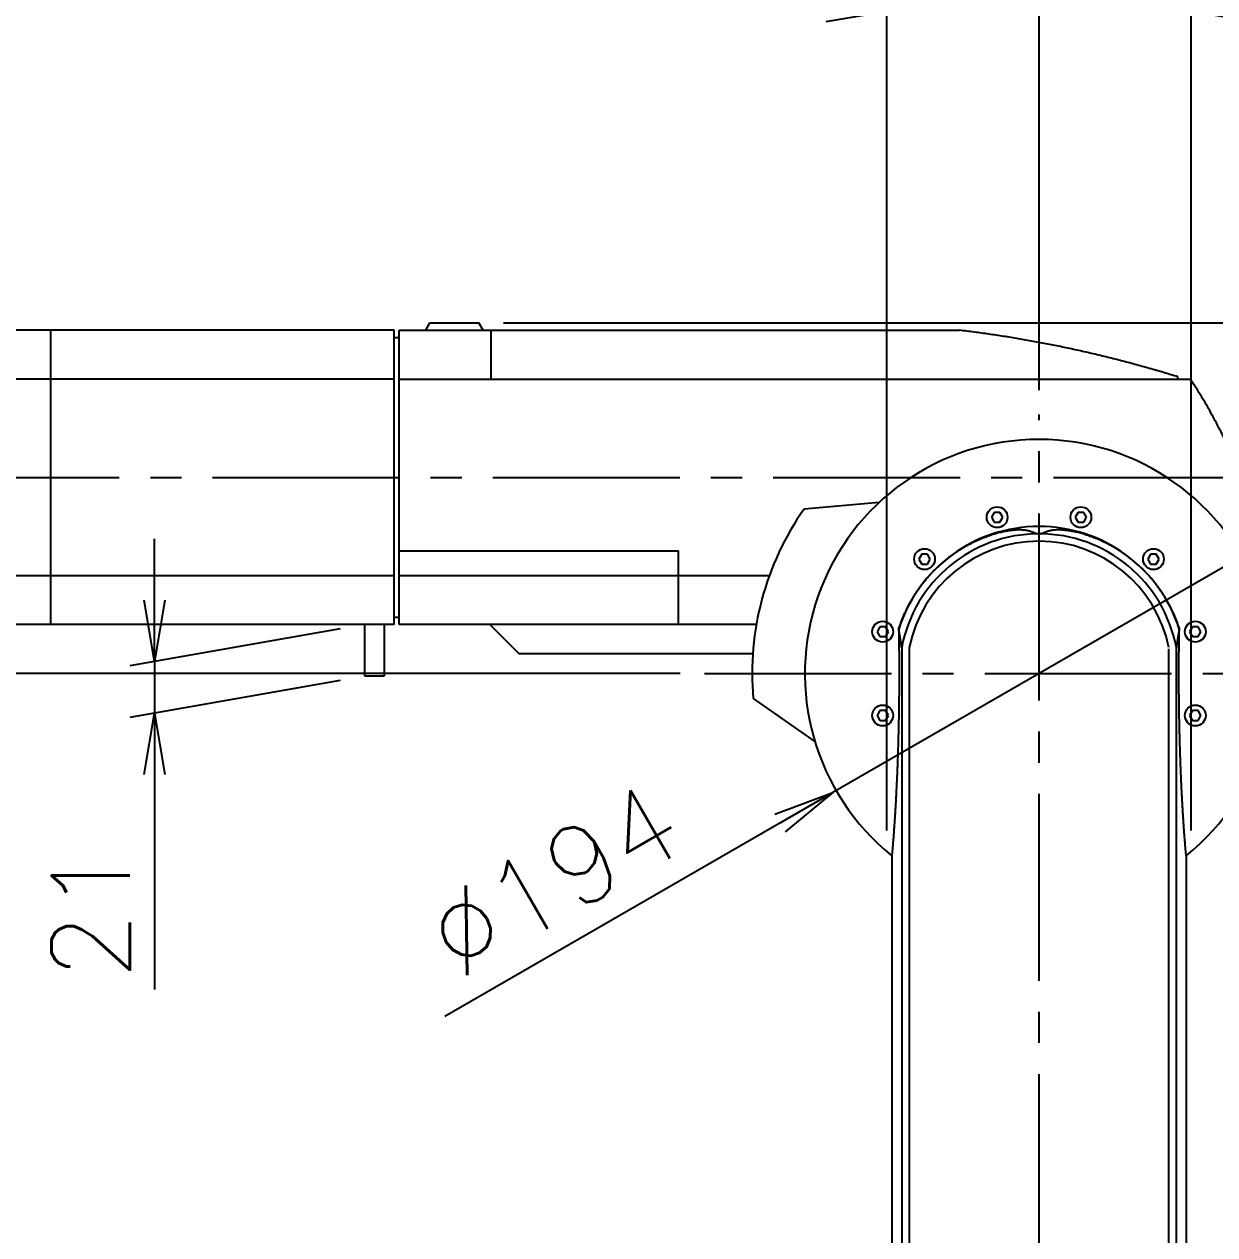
# Model space of a CAD drawing. Extents: x -7647 to -3756, y -5015 to -2358.
# Drawn here: x -5043.9 to -4558.3, y -3738.9 to -3245.2 of the extents above; entities that cross this region are included whole.
import ezdxf

# ---------------------------------------------------------------- set-up
doc = ezdxf.new("R2010")
doc.units = 0
doc.header["$LTSCALE"] = 4
doc.header["$MEASUREMENT"] = 0
doc.linetypes.add('CENTRE2', pattern=[28.575, 19.05, -3.175, 3.175, -3.175])
doc.layers.get('0').update_dxf_attribs({"linetype": 'CONTINUOUS'})
doc.layers.get('DEFPOINTS').update_dxf_attribs({"linetype": 'CONTINUOUS'})
for name, color, linetype in [('01', 7, 'CONTINUOUS'), ('01CENTER', 5, 'CENTRE2'), ('01HOSO', 6, 'CONTINUOUS'), ('02', 5, 'CONTINUOUS')]:
    doc.layers.add(name, color=color, linetype=linetype)
doc.styles.add('BIGFONT', font='ROMANS.SHX', dxfattribs={"bigfont": 'bigfont'})
doc.dimstyles.new('L-IN', dxfattribs={"dimscale": 10, "dimtxt": 3.2, "dimasz": 2.5, "dimexe": 1, "dimexo": 1, "dimgap": 1, "dimtad": 1, "dimdec": 0, "dimtxsty": 'BIGFONT', "dimblk": 'YA-IN', "dimblk1": 'OPEN', "dimblk2": 'OPEN', "dimsah": 1, "dimcen": 0, "dimclrd": 256, "dimclre": 256, "dimclrt": 256, "dimazin": 3, "dimtp": 0.1, "dimtm": 0.2, "dimtfac": 0.625, "dimtdec": 0, "dimtmove": 0, "dimatfit": 3, "dimtolj": 1})

# ---------------------------------------------------------------- blocks, each defined once
blk = doc.blocks.new('_OPEN')
at = {"color": 0, "linetype": 'BYBLOCK'}
for p, q in [((-1, 0.167), (0, 0)), ((0, 0), (-1, -0.167)), ((0, 0), (-1, 0))]:
    blk.add_line(p, q, dxfattribs=at)
blk = doc.blocks.new('*D5')
at = {"linetype": 'BYBLOCK'}
for p, q in [((-4776.41, -3510), (-5690, -3510)), ((-5680, -4045), (-5680, -3535)), ((-4778.19, -4070), (-5690, -4070))]:
    blk.add_line(p, q, dxfattribs=at)
at = {"layer": 'DEFPOINTS', "color": 0, "linetype": 'BYBLOCK'}
for p in [(-5680, -3510), (-4766.41, -3510), (-4768.19, -4070)]:
    blk.add_point(p, dxfattribs=at)
at = {"linetype": 'BYBLOCK', "xscale": 25, "yscale": 25, "zscale": 25}
for p, rotation in [((-5680, -3510), 90), ((-5680, -4070), 270)]:
    blk.add_blockref('_OPEN', p, dxfattribs=dict(at, rotation=rotation))
at = {"linetype": 'BYBLOCK', "insert": (-5706, -3790), "char_height": 32, "attachment_point": 5, "rotation": 90, "style": 'BIGFONT'}
blk.add_mtext('\\A1;560', dxfattribs=at)
blk = doc.blocks.new('YA-IN')
at = {"color": 0, "linetype": 'BYBLOCK'}
for p, q in [((0, 0), (-1, 0.167)), ((-1, -0.167), (0, 0)), ((0, 0), (-1, 0))]:
    blk.add_line(p, q, dxfattribs=at)
blk = doc.blocks.new('*D7')
at = {"linetype": 'BYBLOCK'}
for p, q in [((-4790, -3394.39), (-4790, -3150)), ((-4640, -4153.6), (-4640, -3150)), ((-4765, -3160), (-4665, -3160))]:
    blk.add_line(p, q, dxfattribs=at)
at = {"layer": 'DEFPOINTS', "color": 0, "linetype": 'BYBLOCK'}
for p in [(-4640, -3160), (-4790, -3404.39), (-4640, -4163.6)]:
    blk.add_point(p, dxfattribs=at)
at = {"linetype": 'BYBLOCK', "xscale": 25, "yscale": 25, "zscale": 25, "rotation": 180}
blk.add_blockref('_OPEN', (-4790, -3160), dxfattribs=at)
at = {"linetype": 'BYBLOCK', "xscale": 25, "yscale": 25, "zscale": 25}
blk.add_blockref('_OPEN', (-4640, -3160), dxfattribs=at)
at = {"linetype": 'BYBLOCK', "insert": (-4715, -3134), "char_height": 32, "attachment_point": 5, "style": 'BIGFONT'}
blk.add_mtext('\\A1;150', dxfattribs=at)
blk = doc.blocks.new('*D12')
at = {"linetype": 'BYBLOCK'}
for p, q in [((-4692, -3573.96), (-4692, -3230)), ((-4568, -3573.96), (-4568, -3230)), ((-4717, -3240), (-4841.24, -3240)), ((-4568, -3240), (-4692, -3240)), ((-4543, -3240), (-4518, -3240))]:
    blk.add_line(p, q, dxfattribs=at)
at = {"layer": 'DEFPOINTS', "color": 0, "linetype": 'BYBLOCK'}
for p in [(-4568, -3240), (-4692, -3583.96), (-4568, -3583.96)]:
    blk.add_point(p, dxfattribs=at)
at = {"linetype": 'BYBLOCK', "xscale": 25, "yscale": 25, "zscale": 25}
blk.add_blockref('_OPEN', (-4692, -3240), dxfattribs=at)
at = {"linetype": 'BYBLOCK', "xscale": 25, "yscale": 25, "zscale": 25, "rotation": 180}
blk.add_blockref('_OPEN', (-4568, -3240), dxfattribs=at)
at = {"linetype": 'BYBLOCK', "insert": (-4791.62, -3214), "char_height": 32, "attachment_point": 5, "style": 'BIGFONT'}
blk.add_mtext('\\A1;124', dxfattribs=at)
blk = doc.blocks.new('*D8')
at = {"linetype": 'BYBLOCK'}
for p, q in [((-5300, -3337.61), (-5300, -3150)), ((-4630, -3394.39), (-4630, -3150)), ((-4655, -3160), (-5275, -3160))]:
    blk.add_line(p, q, dxfattribs=at)
at = {"layer": 'DEFPOINTS', "color": 0, "linetype": 'BYBLOCK'}
for p in [(-5300, -3160), (-5300, -3347.61), (-4630, -3404.39)]:
    blk.add_point(p, dxfattribs=at)
at = {"linetype": 'BYBLOCK', "xscale": 25, "yscale": 25, "zscale": 25, "rotation": 180}
blk.add_blockref('_OPEN', (-5300, -3160), dxfattribs=at)
at = {"linetype": 'BYBLOCK', "xscale": 25, "yscale": 25, "zscale": 25}
blk.add_blockref('_OPEN', (-4630, -3160), dxfattribs=at)
at = {"linetype": 'BYBLOCK', "insert": (-4965, -3134), "char_height": 32, "attachment_point": 5, "style": 'BIGFONT'}
blk.add_mtext('\\A1;670', dxfattribs=at)
blk = doc.blocks.new('*D11')
at = {"linetype": 'BYBLOCK'}
for p, q in [((-4684.33, 2590.97), (-4662.67, 2603.46)), ((-4705.98, 2578.47), (-4874.02, 2481.53)), ((-4895.67, 2469.03), (-5032.33, 2390.2))]:
    blk.add_line(p, q, dxfattribs=at)
at = {"layer": 'DEFPOINTS', "color": 0, "linetype": 'BYBLOCK'}
for p in [(-4705.98, 2578.47), (-4874.02, 2481.53)]:
    blk.add_point(p, dxfattribs=at)
at = {"linetype": 'BYBLOCK', "xscale": 25, "yscale": 25, "zscale": 25}
for p, rotation in [((-4705.98, 2578.47), 209.9816393688486), ((-4874.02, 2481.53), 29.98163936884868)]:
    blk.add_blockref('_OPEN', p, dxfattribs=dict(at, rotation=rotation))
at = {"linetype": 'BYBLOCK', "insert": (-4987.82, 2445.89), "char_height": 32, "attachment_point": 5, "rotation": 29.9816, "style": 'BIGFONT'}
blk.add_mtext('\\A1;∅194', dxfattribs=at)
blk = doc.blocks.new('*D14')
at = {"linetype": 'BYBLOCK'}
for p, q in [((-4480, -3502), (-4480, -3406.71)), ((-5008.4, -3527), (-4470, -3527)), ((-4480, -3590), (-4480, -3527)), ((-4687.98, -3590), (-4470, -3590)), ((-4480, -3615), (-4480, -3640))]:
    blk.add_line(p, q, dxfattribs=at)
at = {"layer": 'DEFPOINTS', "color": 0, "linetype": 'BYBLOCK'}
for p in [(-5018.4, -3527), (-4480, -3527), (-4697.98, -3590)]:
    blk.add_point(p, dxfattribs=at)
at = {"linetype": 'BYBLOCK', "xscale": 25, "yscale": 25, "zscale": 25}
for p, rotation in [((-4480, -3527), 270), ((-4480, -3590), 90)]:
    blk.add_blockref('_OPEN', p, dxfattribs=dict(at, rotation=rotation))
at = {"linetype": 'BYBLOCK', "insert": (-4506, -3441.86), "char_height": 32, "attachment_point": 5, "rotation": 90, "style": 'BIGFONT'}
blk.add_mtext('\\A1;63', dxfattribs=at)
blk = doc.blocks.new('*D6')
at = {"linetype": 'BYBLOCK'}
for p, q in [((-5434.22, -3430), (-5690, -3430)), ((-5680, -3485), (-5680, -3455)), ((-4776.41, -3510), (-5690, -3510))]:
    blk.add_line(p, q, dxfattribs=at)
at = {"layer": 'DEFPOINTS', "color": 0, "linetype": 'BYBLOCK'}
for p in [(-5680, -3430), (-5424.22, -3430), (-4766.41, -3510)]:
    blk.add_point(p, dxfattribs=at)
at = {"linetype": 'BYBLOCK', "xscale": 25, "yscale": 25, "zscale": 25}
for p, rotation in [((-5680, -3430), 90), ((-5680, -3510), 270)]:
    blk.add_blockref('_OPEN', p, dxfattribs=dict(at, rotation=rotation))
at = {"linetype": 'BYBLOCK', "insert": (-5706, -3470), "char_height": 32, "attachment_point": 5, "rotation": 90, "style": 'BIGFONT'}
blk.add_mtext('\\A1;80', dxfattribs=at)
blk = doc.blocks.new('*D52')
at = {"layer": '02'}
for p, q in [((-4990.73, -3480.12), (-4990.73, -3455.12)), ((-4915, -3491.76), (-5000.73, -3506.88)), ((-4990.73, -3505.12), (-4990.73, -3526.12)), ((-4915, -3512.76), (-5000.73, -3527.88)), ((-4990.73, -3551.12), (-4990.73, -3638.78))]:
    blk.add_line(p, q, dxfattribs=at)
at = {"layer": 'DEFPOINTS', "color": 0}
for p in [(-4905, -3490), (-4905, -3511), (-4990.73, -3526.12)]:
    blk.add_point(p, dxfattribs=at)
at = {"layer": '02', "xscale": 25, "yscale": 25, "zscale": 25}
for p, rotation in [((-4990.73, -3505.12), 270), ((-4990.73, -3526.12), 90)]:
    blk.add_blockref('_OPEN', p, dxfattribs=dict(at, rotation=rotation))
at = {"layer": '02', "insert": (-5016.73, -3607.45), "char_height": 32, "attachment_point": 5, "rotation": 90, "style": 'BIGFONT'}
blk.add_mtext('\\A1;21', dxfattribs=at)

msp = doc.modelspace()

# ---------------------------------------------------------------- linework, layer by layer
at = {"layer": '01', "linetype": 'CONTINUOUS'}
for p, q in [((-4893, -3370), (-5050, -3370)), ((-4893, -3490), (-4893, -3370)), ((-4891, -3490), (-4891, -3370)), ((-4891, -3370), (-4662.4, -3370)), ((-4880.13205, -3370), (-4878.4, -3367)), ((-4878.4, -3367), (-4858.4, -3367)), ((-4856.66795, -3370), (-4858.4, -3367)), ((-4893, -3373), (-4891, -3373)), ((-4573.4, -3390), (-4573.4, -3389)), ((-4573.4, -3390), (-4568.47486, -3390)), ((-4695.18885, -3440.20986), (-4725.84079, -3442.89156)), ((-4893, -3490), (-5050, -3490)), ((-4893, -3487), (-4891, -3487)), ((-4745.27793, -3490), (-4891, -3490)), ((-4854, -3490), (-4842, -3502)), ((-4686.00656, -3499.40448), (-4686.00656, -4104.91798)), ((-4573.99344, -4104.91798), (-4573.99344, -3499.40448)), ((-4746.72618, -3502), (-4842, -3502)), ((-4746.55478, -3520.19722), (-4721.35027, -3537.84561)), ((-4690, -3584.29838), (-4690, -3985.05296)), ((-4570, -3584.29838), (-4570, -3985.05296))]:
    msp.add_line(p, q, dxfattribs=at)
at = {"layer": '01'}
for p, q in [((-4905, -3511), (-4905, -3490)), ((-4897, -3490), (-4897, -3511)), ((-4897, -3511), (-4905, -3511))]:
    msp.add_line(p, q, dxfattribs=at)
at = {"layer": '01', "linetype": 'CONTINUOUS'}
for centre, radius, start, end in [((-4568.47485, -3390.5), 0.5, 33.4747064, 90), ((-4630, -3510), 95.5, 308.9227671, 231.0772329), ((-4630, -3510), 117, 145, 185), ((-4630, -3510), 57, 10.7128137, 169.2871863), ((-4680, -3499.95012), 3, 168.635123, 180)]:
    msp.add_arc(centre, radius, start, end, dxfattribs=at)
for points, knots in [([(-4596.58522, -3382.39949), (-4596.64433, -3382.38421), (-4598.66476, -3381.86159), (-4602.65311, -3380.85698), (-4608.56433, -3379.44387), (-4614.49232, -3378.10279), (-4620.43616, -3376.83385), (-4626.39499, -3375.63727), (-4632.36793, -3374.51317), (-4638.35409, -3373.46186), (-4644.35255, -3372.48301), (-4650.36263, -3371.57855), (-4656.37776, -3370.74263), (-4660.39422, -3370.24734), (-4662.4, -3370)], [0, 0, 0, 0, 0.183152759, 6.260790353, 12.338427957, 18.41606557, 24.493703194, 30.571340828, 36.648978472, 42.726616126, 48.80425379, 54.881891464, 60.959529148, 67.022381915, 67.022381915, 67.022381915, 67.022381915]), ([(-4573.4, -3389), (-4575.33064, -3388.40702), (-4579.19791, -3387.21923), (-4585.02899, -3385.52733), (-4590.7963, -3383.919), (-4594.62781, -3382.91308), (-4596.49981, -3382.42161)], [0, 0, 0, 0, 6.058880467, 12.136518031, 18.214155605, 24.020420699, 24.020420699, 24.020420699, 24.020420699]), ([(-4534.5, -3510), (-4534.45605, -3508.74855), (-4534.36813, -3506.24492), (-4534.32574, -3502.48611), (-4534.3489, -3498.72516), (-4534.44412, -3494.96312), (-4534.60968, -3491.2014), (-4534.84608, -3487.44131), (-4535.15316, -3483.68419), (-4535.53091, -3479.93136), (-4535.97927, -3476.18416), (-4536.49814, -3472.44391), (-4537.08741, -3468.71194), (-4537.74693, -3464.98956), (-4538.47654, -3461.27811), (-4539.27605, -3457.57891), (-4540.14524, -3453.89325), (-4541.08387, -3450.22247), (-4542.09167, -3446.56786), (-4543.16836, -3442.93072), (-4544.31363, -3439.31235), (-4545.52712, -3435.71404), (-4546.80849, -3432.13708), (-4548.15734, -3428.58273), (-4549.57326, -3425.05227), (-4551.05582, -3421.54697), (-4552.60457, -3418.06807), (-4554.21901, -3414.61682), (-4555.89864, -3411.19445), (-4557.64294, -3407.8022), (-4559.45135, -3404.44127), (-4561.32334, -3401.1129), (-4563.25811, -3397.81816), (-4565.25581, -3394.55874), (-4566.86655, -3392.03363), (-4567.81271, -3390.59648), (-4568.05779, -3390.22422)], [0, 0, 0, 0, 3.756566985, 7.515279713, 11.276137372, 15.039139171, 18.804284316, 22.571571983, 26.341001362, 30.112571668, 33.88628209, 37.662131788, 41.440119944, 45.220245762, 49.002508429, 52.786907142, 56.573441117, 60.362109585, 64.152911734, 67.945846762, 71.740913886, 75.538112324, 79.337441249, 83.138899849, 86.942487332, 90.748202909, 94.55604578, 98.366015166, 102.178110308, 105.992330421, 109.808674703, 113.627142372, 117.447732665, 121.270444784, 125.095277931, 126.432368812, 126.432368812, 126.432368812, 126.432368812]), ([(-4687.21669, -3491.93761), (-4687.21576, -3491.93684), (-4687.21389, -3491.93529), (-4687.21202, -3491.93374), (-4687.21109, -3491.93296)], [0, 0, 0, 0, 0.003637806536, 0.007286193368, 0.007286193368, 0.007286193368, 0.007286193368])]:
    msp.add_open_spline(points, degree=3, knots=knots, dxfattribs=at)
at = {"layer": '01CENTER'}
for p, q in [((-4630, -4206.74196), (-4630, -3404.38841)), ((-5424.22061, -3430), (-4537.97999, -3430)), ((-4766.41056, -3510), (-4504.40565, -3510))]:
    msp.add_line(p, q, dxfattribs=at)
at = {"layer": '01HOSO', "linetype": 'CONTINUOUS'}
for p, q in [((-5033, -3490), (-5033, -3370)), ((-4853.4, -3390), (-4853.4, -3370)), ((-4893, -3390), (-5050, -3390)), ((-4891, -3390), (-4573.4, -3390)), ((-4648.23676, -3444.2489), (-4649.39146, -3446.2489)), ((-4645.92736, -3444.2489), (-4648.23676, -3444.2489)), ((-4644.77266, -3446.2489), (-4645.92736, -3444.2489)), ((-4614.07264, -3444.2489), (-4615.22734, -3446.2489)), ((-4611.76324, -3444.2489), (-4614.07264, -3444.2489)), ((-4610.60854, -3446.2489), (-4611.76324, -3444.2489)), ((-4649.39146, -3446.2489), (-4648.23676, -3448.2489)), ((-4648.23676, -3448.2489), (-4645.92736, -3448.2489)), ((-4645.92736, -3448.2489), (-4644.77266, -3446.2489)), ((-4615.22734, -3446.2489), (-4614.07264, -3448.2489)), ((-4614.07264, -3448.2489), (-4611.76324, -3448.2489)), ((-4611.76324, -3448.2489), (-4610.60854, -3446.2489)), ((-4891, -3460), (-4777, -3460)), ((-4777, -3490), (-4777, -3460)), ((-4677.82375, -3461.33095), (-4678.97845, -3463.33095)), ((-4678.97845, -3463.33095), (-4677.82375, -3465.33095)), ((-4675.51435, -3461.33095), (-4677.82375, -3461.33095)), ((-4677.82375, -3465.33095), (-4675.51435, -3465.33095)), ((-4674.35965, -3463.33095), (-4675.51435, -3461.33095)), ((-4675.51435, -3465.33095), (-4674.35965, -3463.33095)), ((-4584.48565, -3461.33095), (-4585.64035, -3463.33095)), ((-4585.64035, -3463.33095), (-4584.48565, -3465.33095)), ((-4582.17625, -3461.33095), (-4584.48565, -3461.33095)), ((-4584.48565, -3465.33095), (-4582.17625, -3465.33095)), ((-4581.02155, -3463.33095), (-4582.17625, -3461.33095)), ((-4582.17625, -3465.33095), (-4581.02155, -3463.33095)), ((-5050, -3470), (-4893, -3470)), ((-4891, -3470), (-4739.94999, -3470)), ((-4694.90581, -3490.91794), (-4696.06051, -3492.91794)), ((-4696.06051, -3492.91794), (-4694.90581, -3494.91794)), ((-4692.5964, -3490.91794), (-4694.90581, -3490.91794)), ((-4694.90581, -3494.91794), (-4692.5964, -3494.91794)), ((-4691.4417, -3492.91794), (-4692.5964, -3490.91794)), ((-4692.5964, -3494.91794), (-4691.4417, -3492.91794)), ((-4567.4036, -3490.91794), (-4568.5583, -3492.91794)), ((-4568.5583, -3492.91794), (-4567.4036, -3494.91794)), ((-4565.09419, -3490.91794), (-4567.4036, -3490.91794)), ((-4567.4036, -3494.91794), (-4565.09419, -3494.91794)), ((-4563.93949, -3492.91794), (-4565.09419, -3490.91794)), ((-4565.09419, -3494.91794), (-4563.93949, -3492.91794)), ((-4683, -3499.95012), (-4683, -4103.16625)), ((-4577, -4103.16625), (-4577, -3499.95012)), ((-4694.90581, -3525.08206), (-4696.06051, -3527.08206)), ((-4696.06051, -3527.08206), (-4694.90581, -3529.08206)), ((-4692.5964, -3525.08206), (-4694.90581, -3525.08206)), ((-4694.90581, -3529.08206), (-4692.5964, -3529.08206)), ((-4691.4417, -3527.08206), (-4692.5964, -3525.08206)), ((-4692.5964, -3529.08206), (-4691.4417, -3527.08206)), ((-4567.4036, -3525.08206), (-4568.5583, -3527.08206)), ((-4568.5583, -3527.08206), (-4567.4036, -3529.08206)), ((-4565.09419, -3525.08206), (-4567.4036, -3525.08206)), ((-4567.4036, -3529.08206), (-4565.09419, -3529.08206)), ((-4563.93949, -3527.08206), (-4565.09419, -3525.08206)), ((-4565.09419, -3529.08206), (-4563.93949, -3527.08206))]:
    msp.add_line(p, q, dxfattribs=at)
for centre in [(-4647.08206, -3446.2489), (-4612.91794, -3446.2489), (-4676.66905, -3463.33095), (-4583.33095, -3463.33095), (-4693.7511, -3492.91794), (-4566.2489, -3492.91794), (-4693.7511, -3527.08206), (-4566.2489, -3527.08206)]:
    msp.add_circle(centre, 4.25, dxfattribs=at)
for radius, start, end in [(60, 17.5200679, 162.4799321), (54, 11.364877, 168.635123)]:
    msp.add_arc((-4630, -3510), radius, start, end, dxfattribs=at)
for points, knots in [([(-4687.21109, -3491.93296), (-4687.06447, -3491.48003), (-4686.77127, -3490.57426), (-4686.29058, -3489.22935), (-4685.78033, -3487.89557), (-4685.23787, -3486.57461), (-4684.66434, -3485.26708), (-4684.05986, -3483.97375), (-4683.42481, -3482.69528), (-4682.75949, -3481.43233), (-4682.06429, -3480.18561), (-4681.33967, -3478.95596), (-4680.58607, -3477.7441), (-4679.80393, -3476.55072), (-4678.9937, -3475.37649), (-4678.1559, -3474.22217), (-4677.29108, -3473.08845), (-4676.39971, -3471.97594), (-4675.4823, -3470.88523), (-4674.53936, -3469.81694), (-4673.57151, -3468.77175), (-4672.57944, -3467.75035), (-4671.56379, -3466.75338), (-4670.52522, -3465.78144), (-4669.46447, -3464.83516), (-4668.38231, -3463.91519), (-4667.2795, -3463.0221), (-4666.15692, -3462.1565), (-4665.01546, -3461.31902), (-4663.85614, -3460.51027), (-4662.67997, -3459.73084), (-4661.48828, -3458.98147), (-4660.28265, -3458.26292), (-4659.06485, -3457.576), (-4657.8366, -3456.92135), (-4656.59978, -3456.29962), (-4655.35787, -3455.71207), (-4654.11653, -3455.16067), (-4652.8815, -3454.64689), (-4651.65629, -3454.17086), (-4650.4441, -3453.73253), (-4649.25757, -3453.33484), (-4648.11269, -3452.98056), (-4647.02375, -3452.67054), (-4645.99519, -3452.4022), (-4645.0296, -3452.1725), (-4644.13103, -3451.97872), (-4643.30395, -3451.81812), (-4642.5495, -3451.68717), (-4641.86364, -3451.58168), (-4641.23823, -3451.49741), (-4640.66496, -3451.43079), (-4640.13681, -3451.37901), (-4639.64815, -3451.33986), (-4639.19411, -3451.31156), (-4638.77028, -3451.29264), (-4638.37263, -3451.28192), (-4637.99735, -3451.27847), (-4637.64092, -3451.28159), (-4637.30031, -3451.29079), (-4636.97305, -3451.30572), (-4636.65695, -3451.32615), (-4636.34989, -3451.35201), (-4636.04994, -3451.38332), (-4635.75529, -3451.42022), (-4635.46414, -3451.46299), (-4635.17421, -3451.5121), (-4634.88258, -3451.56835), (-4634.58599, -3451.63288), (-4634.28118, -3451.70713), (-4633.96776, -3451.79203), (-4633.65077, -3451.88679), (-4633.34051, -3451.98797), (-4633.04766, -3452.09053), (-4632.77826, -3452.19009), (-4632.53308, -3452.2841), (-4632.3101, -3452.37147), (-4632.10705, -3452.45167), (-4631.92189, -3452.52447), (-4631.75244, -3452.59005), (-4631.59641, -3452.6489), (-4631.45181, -3452.70152), (-4631.31714, -3452.74838), (-4631.19123, -3452.78987), (-4631.07305, -3452.82642), (-4630.9618, -3452.85839), (-4630.85716, -3452.88606), (-4630.75924, -3452.90963), (-4630.66822, -3452.92938), (-4630.58394, -3452.94569), (-4630.5058, -3452.95904), (-4630.43292, -3452.96988), (-4630.36429, -3452.97864), (-4630.299, -3452.98562), (-4630.23627, -3452.99106), (-4630.17552, -3452.99515), (-4630.11621, -3452.99796), (-4630.05786, -3452.99968), (-4630.01923, -3452.99989), (-4630, -3453)], [0, 0, 0, 0, 1.428125104, 2.855999511, 4.284077232, 5.711973747, 7.139552415, 8.567062277, 9.994404489, 11.421664018, 12.849093065, 14.276344938, 15.703104341, 17.129878481, 18.556499277, 19.982590293, 21.408407574, 22.833834553, 24.258873918, 25.683695885, 27.10818749, 28.531914927, 29.954942596, 31.377389523, 32.798789542, 34.219006089, 35.638050846, 37.055646137, 38.47126266, 39.884831213, 41.295877074, 42.703824317, 44.107597797, 45.506014796, 46.89795539, 48.282670872, 49.658513429, 51.019208317, 52.357157232, 53.671073962, 54.962144686, 56.223818149, 57.424920482, 58.557147868, 59.620172608, 60.613625106, 61.534529879, 62.377659624, 63.141028745, 63.831566492, 64.459324001, 65.034094597, 65.562878829, 66.05128309, 66.504687587, 66.927570305, 67.323978787, 67.698004976, 68.05340577, 68.393250151, 68.720133837, 69.036163648, 69.343468542, 69.644499025, 69.940857793, 70.234256291, 70.527243656, 70.822964459, 71.125191558, 71.437756922, 71.764035544, 72.099232097, 72.43018617, 72.742957221, 73.030045786, 73.291782606, 73.530711669, 73.748509283, 73.946724519, 74.127559831, 74.293600436, 74.44699074, 74.589192036, 74.721351452, 74.844678458, 74.960277724, 75.068579794, 75.169357831, 75.262407068, 75.347966572, 75.426889217, 75.500193034, 75.568997295, 75.634419546, 75.697186235, 75.757871435, 75.817085538, 75.875304216, 75.932980064, 75.932980064, 75.932980064, 75.932980064]), ([(-4630, -3453), (-4629.98073, -3452.99989), (-4629.94202, -3452.99968), (-4629.88354, -3452.99795), (-4629.82408, -3452.99512), (-4629.76311, -3452.99102), (-4629.70015, -3452.98554), (-4629.63458, -3452.97851), (-4629.56562, -3452.96968), (-4629.49236, -3452.95874), (-4629.41394, -3452.9453), (-4629.32969, -3452.92895), (-4629.23898, -3452.90922), (-4629.14127, -3452.88566), (-4629.03616, -3452.85783), (-4628.92357, -3452.82542), (-4628.80365, -3452.78824), (-4628.67653, -3452.74623), (-4628.5419, -3452.69928), (-4628.39872, -3452.64708), (-4628.24532, -3452.58919), (-4628.07966, -3452.52506), (-4627.89962, -3452.45429), (-4627.7031, -3452.37668), (-4627.48792, -3452.29229), (-4627.25161, -3452.20142), (-4626.99158, -3452.10478), (-4626.70752, -3452.00438), (-4626.40401, -3451.9041), (-4626.09061, -3451.80883), (-4625.77778, -3451.72244), (-4625.47149, -3451.64626), (-4625.17268, -3451.5798), (-4624.87903, -3451.52184), (-4624.58782, -3451.4713), (-4624.29617, -3451.42731), (-4624.00149, -3451.38931), (-4623.70175, -3451.35696), (-4623.39515, -3451.33011), (-4623.07981, -3451.30871), (-4622.75359, -3451.29283), (-4622.41431, -3451.28266), (-4622.05956, -3451.27853), (-4621.68637, -3451.28093), (-4621.29126, -3451.29051), (-4620.87041, -3451.30819), (-4620.41978, -3451.33511), (-4619.935, -3451.37271), (-4619.41123, -3451.42273), (-4618.84297, -3451.48733), (-4618.22336, -3451.56925), (-4617.54418, -3451.67198), (-4616.79685, -3451.79974), (-4615.97664, -3451.95682), (-4615.08415, -3452.14686), (-4614.12385, -3452.37268), (-4613.10007, -3452.63695), (-4612.01557, -3452.94266), (-4610.8737, -3453.29273), (-4609.68808, -3453.68666), (-4608.47462, -3454.12194), (-4607.24714, -3454.59531), (-4606.00941, -3455.10667), (-4604.76491, -3455.65591), (-4603.51928, -3456.24167), (-4602.27832, -3456.86198), (-4601.04573, -3457.51548), (-4599.82349, -3458.20148), (-4598.61334, -3458.91935), (-4597.41706, -3459.6683), (-4596.23626, -3460.44753), (-4595.07232, -3461.2563), (-4593.92626, -3462.09401), (-4592.79911, -3462.96004), (-4591.69179, -3463.85377), (-4590.60517, -3464.77457), (-4589.54004, -3465.72185), (-4588.49716, -3466.695), (-4587.47729, -3467.69335), (-4586.4811, -3468.7163), (-4585.50923, -3469.76321), (-4584.56238, -3470.83339), (-4583.64117, -3471.92615), (-4582.74613, -3473.04086), (-4581.87776, -3474.17692), (-4581.03656, -3475.33373), (-4580.22305, -3476.51058), (-4579.43778, -3477.70672), (-4578.68119, -3478.92146), (-4577.95374, -3480.15412), (-4577.25586, -3481.40396), (-4576.58802, -3482.67014), (-4575.95062, -3483.95194), (-4575.34395, -3485.24869), (-4574.76841, -3486.55975), (-4574.2241, -3487.8843), (-4573.71219, -3489.22177), (-4573.23, -3490.57043), (-4572.93595, -3491.47876), (-4572.78891, -3491.93296)], [0, 0, 0, 0, 0.057804306, 0.116125365, 0.175483883, 0.236399064, 0.299418425, 0.365083299, 0.434214281, 0.507966776, 0.587282441, 0.672882332, 0.765436827, 0.865728801, 0.974386102, 1.091605829, 1.217197434, 1.351023361, 1.4932214, 1.644930024, 1.80819447, 1.985104945, 2.17784558, 2.388534802, 2.618979597, 2.871251165, 3.148064253, 3.451183041, 3.775044958, 4.106933238, 4.433750255, 4.748565311, 5.053696181, 5.351970405, 5.646443109, 5.940313769, 6.2367309, 6.537753838, 6.844686553, 7.15999111, 7.485895497, 7.82445169, 8.178213967, 8.550160074, 8.94398237, 9.363822334, 9.813776343, 10.298204039, 10.822467953, 11.392151557, 12.013868164, 12.697349318, 13.452760881, 14.288237045, 15.202510722, 16.190078492, 17.247474017, 18.374271817, 19.570104398, 20.83014329, 22.12197529, 23.437217924, 24.776573812, 26.139205523, 27.517766338, 28.905632817, 30.300872091, 31.702702876, 33.110019713, 34.521639327, 35.936441731, 37.353826523, 38.773285585, 40.194761539, 41.617723694, 43.041872258, 44.467214552, 45.893631611, 47.320642549, 48.748349896, 50.176836284, 51.605669081, 53.03471957, 54.46415555, 55.893985621, 57.324089616, 58.754727753, 60.185531154, 61.616315155, 63.047587985, 64.479048281, 65.910341091, 67.341713031, 68.773251682, 70.204860281, 71.636787329, 73.068899692, 74.500809185, 75.932967341, 75.932967341, 75.932967341, 75.932967341]), ([(-4687.21669, -3491.93761), (-4687.20939, -3492.35632), (-4687.19476, -3493.19509), (-4687.17478, -3494.45535), (-4687.15621, -3495.71982), (-4687.1392, -3496.98865), (-4687.12372, -3498.26192), (-4687.10981, -3499.5396), (-4687.09747, -3500.82155), (-4687.08671, -3502.1075), (-4687.07755, -3503.39712), (-4687.07001, -3504.68997), (-4687.0641, -3505.98553), (-4687.05982, -3507.2832), (-4687.05719, -3508.58232), (-4687.05622, -3509.88223), (-4687.05689, -3511.1822), (-4687.05922, -3512.48152), (-4687.0632, -3513.7795), (-4687.06882, -3515.07549), (-4687.07606, -3516.36887), (-4687.08493, -3517.65912), (-4687.0954, -3518.94576), (-4687.10746, -3520.22846), (-4687.12109, -3521.50692), (-4687.13628, -3522.781), (-4687.15302, -3524.05064), (-4687.17129, -3525.31588), (-4687.19108, -3526.57686), (-4687.21239, -3527.83386), (-4687.23521, -3529.0872), (-4687.25955, -3530.33732), (-4687.2854, -3531.58474), (-4687.31278, -3532.83008), (-4687.34171, -3534.07398), (-4687.3722, -3535.31721), (-4687.40428, -3536.56056), (-4687.43799, -3537.80491), (-4687.47336, -3539.05118), (-4687.51044, -3540.30036), (-4687.54928, -3541.55347), (-4687.58995, -3542.81162), (-4687.63253, -3544.07592), (-4687.67708, -3545.34759), (-4687.7237, -3546.62784), (-4687.77249, -3547.91799), (-4687.82357, -3549.21937), (-4687.87705, -3550.53339), (-4687.93308, -3551.86153), (-4687.99181, -3553.2053), (-4688.0534, -3554.56631), (-4688.11805, -3555.94622), (-4688.18595, -3557.34677), (-4688.25734, -3558.76978), (-4688.33246, -3560.21715), (-4688.41159, -3561.6909), (-4688.49503, -3563.19308), (-4688.58313, -3564.72592), (-4688.67626, -3566.2917), (-4688.77483, -3567.89282), (-4688.87929, -3569.5318), (-4688.99017, -3571.21131), (-4689.10803, -3572.9341), (-4689.2335, -3574.7029), (-4689.3673, -3576.52096), (-4689.51021, -3578.39161), (-4689.66311, -3580.31582), (-4689.82587, -3582.29112), (-4689.94151, -3583.62417), (-4690, -3584.29838)], [0, 0, 0, 0, 1.2563285, 2.516686219, 3.781239495, 5.050146767, 6.323530733, 7.601333013, 8.883422371, 10.169531641, 11.45933843, 12.75237887, 14.048151984, 15.34603688, 16.64540651, 17.945542004, 19.245756399, 20.54530653, 21.84352293, 23.139714607, 24.433304594, 25.723722163, 27.010544142, 28.293370963, 29.571973342, 30.846152509, 32.115890569, 33.381198706, 34.642268968, 35.899315542, 37.152726185, 38.402901061, 39.650402993, 40.895797029, 42.139798945, 43.383117894, 44.626602493, 45.871089083, 47.117542967, 48.366915814, 49.620278172, 50.878690558, 52.143322477, 53.415342211, 54.696017529, 55.986627903, 57.288544391, 58.603163999, 59.931971624, 61.276490823, 62.638336634, 64.019170181, 65.420758128, 66.844911458, 68.293574479, 69.768723642, 71.272507047, 72.807081416, 74.374827579, 75.978124058, 77.619546205, 79.301733251, 81.027614279, 82.799996617, 84.621446468, 86.496540189, 88.428315659, 90.412264586, 92.442493062, 92.442493062, 92.442493062, 92.442493062]), ([(-4686.00656, -3499.40448), (-4686.02997, -3499.21765), (-4686.0776, -3498.83743), (-4686.15471, -3498.25733), (-4686.23801, -3497.65659), (-4686.32835, -3497.03387), (-4686.42622, -3496.38768), (-4686.5323, -3495.71643), (-4686.64728, -3495.01843), (-4686.77189, -3494.29183), (-4686.90711, -3493.53468), (-4687.05337, -3492.74475), (-4687.15774, -3492.20756), (-4687.21109, -3491.93296)], [0, 0, 0, 0, 0.564849229, 1.149593509, 1.755591119, 2.38429597, 3.037289074, 3.7162576, 4.42301541, 5.159514715, 5.927872397, 6.730368689, 7.56956949, 7.56956949, 7.56956949, 7.56956949]), ([(-4572.78891, -3491.93296), (-4572.84226, -3492.20756), (-4572.94663, -3492.74476), (-4573.0929, -3493.53469), (-4573.22811, -3494.29183), (-4573.35272, -3495.01843), (-4573.4677, -3495.71643), (-4573.57378, -3496.38768), (-4573.67165, -3497.03387), (-4573.76199, -3497.65658), (-4573.84529, -3498.25732), (-4573.9224, -3498.83742), (-4573.97003, -3499.21765), (-4573.99344, -3499.40448)], [0, 0, 0, 0, 0.83921369, 1.641707064, 2.410060273, 3.146556236, 3.853310595, 4.532275746, 5.18526608, 5.813968376, 6.419962642, 7.004708231, 7.56956949, 7.56956949, 7.56956949, 7.56956949]), ([(-4570, -3584.29838), (-4570.05884, -3583.62011), (-4570.17542, -3582.27607), (-4570.33965, -3580.28202), (-4570.49412, -3578.3362), (-4570.63844, -3576.44467), (-4570.77339, -3574.60775), (-4570.8998, -3572.82177), (-4571.01844, -3571.08323), (-4571.12994, -3569.38938), (-4571.23491, -3567.73737), (-4571.33385, -3566.1244), (-4571.42726, -3564.5479), (-4571.51556, -3563.00537), (-4571.59912, -3561.49446), (-4571.67831, -3560.01289), (-4571.75342, -3558.55853), (-4571.82475, -3557.12933), (-4571.89255, -3555.72332), (-4571.95706, -3554.33864), (-4572.01847, -3552.97352), (-4572.07699, -3551.62624), (-4572.13279, -3550.29519), (-4572.18602, -3548.9788), (-4572.23682, -3547.67558), (-4572.28531, -3546.38411), (-4572.33163, -3545.10301), (-4572.37586, -3543.83096), (-4572.4181, -3542.56672), (-4572.45843, -3541.30908), (-4572.49692, -3540.0569), (-4572.53364, -3538.80906), (-4572.56865, -3537.56454), (-4572.60199, -3536.32234), (-4572.6337, -3535.08154), (-4572.66382, -3533.84125), (-4572.69238, -3532.60067), (-4572.71939, -3531.35906), (-4572.74488, -3530.11574), (-4572.76885, -3528.87009), (-4572.79132, -3527.62162), (-4572.81228, -3526.36987), (-4572.83173, -3525.11451), (-4572.84966, -3523.85526), (-4572.86607, -3522.59198), (-4572.88095, -3521.3246), (-4572.89428, -3520.05319), (-4572.90606, -3518.77787), (-4572.91626, -3517.49889), (-4572.92487, -3516.21661), (-4572.93189, -3514.93143), (-4572.93729, -3513.64387), (-4572.94107, -3512.3545), (-4572.94323, -3511.06392), (-4572.94376, -3509.7728), (-4572.94266, -3508.4818), (-4572.93993, -3507.19158), (-4572.93557, -3505.90277), (-4572.9296, -3504.61599), (-4572.92202, -3503.33178), (-4572.91285, -3502.05062), (-4572.90209, -3500.77289), (-4572.88977, -3499.49893), (-4572.87589, -3498.22892), (-4572.86047, -3496.96299), (-4572.84353, -3495.70114), (-4572.82503, -3494.44326), (-4572.80514, -3493.18919), (-4572.79058, -3492.3544), (-4572.78331, -3491.93761)], [0, 0, 0, 0, 2.042476721, 4.047253375, 6.002384015, 7.898289148, 9.738331715, 11.527986345, 13.269616233, 14.966086562, 16.620529375, 18.235643698, 19.814085595, 21.358321561, 22.870796236, 24.353745826, 25.809358299, 27.239688015, 28.646703181, 30.03228616, 31.398216215, 32.746219211, 34.077914399, 35.394883121, 36.698608379, 37.990538021, 39.272036947, 40.544428419, 41.808971371, 43.066870771, 44.319285985, 45.567307215, 46.81199449, 48.054322652, 49.295246671, 50.535620492, 51.776283017, 53.017956796, 54.261348909, 55.5070354, 56.75557192, 58.007369423, 59.262810935, 60.522123675, 61.785498711, 63.052964957, 64.324508988, 65.599956543, 66.879090051, 68.161542518, 69.446911037, 70.734665692, 72.024258462, 73.315046331, 74.606395974, 75.897617135, 77.188063233, 78.477070189, 79.764051967, 81.048440864, 82.329774298, 83.607636931, 84.881740314, 86.151858111, 87.41788794, 88.679804887, 89.937755532, 91.191922372, 92.442492941, 92.442492941, 92.442492941, 92.442492941]), ([(-4572.78331, -3491.93761), (-4572.78424, -3491.93684), (-4572.78611, -3491.93529), (-4572.78798, -3491.93374), (-4572.78891, -3491.93296)], [0, 0, 0, 0, 0.003637806536, 0.007286193369, 0.007286193369, 0.007286193369, 0.007286193369])]:
    msp.add_open_spline(points, degree=3, knots=knots, dxfattribs=at)

# ---------------------------------------------------------------- dimensions: what is measured, and where the dimension line sits
at = {"layer": '02'}
dim = msp.add_linear_dim(base=(-5300, -3160), p1=(-4630, -3404.38841), p2=(-5300, -3347.6061), dimstyle='L-IN', dxfattribs=at)
dim.commit()
dim.dimension.update_dxf_attribs({"geometry": '*D8', "text_midpoint": (-4965, -3134)})
dim = msp.add_linear_dim(base=(-4480, -3160), p1=(-4630, -3404.38841), p2=(-4480, -4163.59959), dimstyle='L-IN', dxfattribs=at)
dim.commit()
dim.dimension.update_dxf_attribs({"geometry": '*D7', "text_midpoint": (-4555, -3134), "insert": (160, 0)})
dim = msp.add_linear_dim(base=(-4568, -3240), p1=(-4692, -3583.96327), p2=(-4568, -3583.96327), dimstyle='L-IN', dxfattribs=at)
dim.commit()
dim.dimension.update_dxf_attribs({"geometry": '*D12', "text_midpoint": (-4791.61905, -3240), "dimtype": 160})
dim = msp.add_linear_dim(base=(-4320, -3367), p1=(-4537.97999, -3430), p2=(-4858.4, -3367), angle=90, dimstyle='L-IN', dxfattribs=at)
dim.commit()
dim.dimension.update_dxf_attribs({"geometry": '*D14', "text_midpoint": (-4346, -3441.85714), "insert": (160, 160)})
for base, p1, p2, picture, middle in [((-5680, -3430), (-4766.41056, -3510), (-5424.22061, -3430), '*D6', (-5706, -3470)), ((-5680, -3510), (-4768.19131, -4070), (-4766.41056, -3510), '*D5', (-5706, -3790))]:
    dim = msp.add_linear_dim(base=base, p1=p1, p2=p2, angle=90, dimstyle='L-IN', dxfattribs=at)
    dim.commit()
    dim.dimension.update_dxf_attribs({"geometry": picture, "text_midpoint": middle})
dim = msp.add_diameter_dim_2p(p1=(-4545.98, -3461.52692), p2=(-4714.02, -3558.47308), dimstyle='L-IN', dxfattribs=at)
dim.commit()
dim.dimension.update_dxf_attribs({"geometry": '*D11', "text_midpoint": (-4814.82751, -3616.63125), "dimtype": 163, "insert": (160, -6040)})
dim = msp.add_linear_dim(base=(-4990.72686, -3526.11596), p1=(-4905, -3490), p2=(-4905, -3511), angle=90, dimstyle='L-IN', dxfattribs=at)
dim.commit()
dim.dimension.update_dxf_attribs({"geometry": '*D52', "text_midpoint": (-4990.72686, -3607.44929), "dimtype": 160})

doc.saveas('drawing.dxf')
